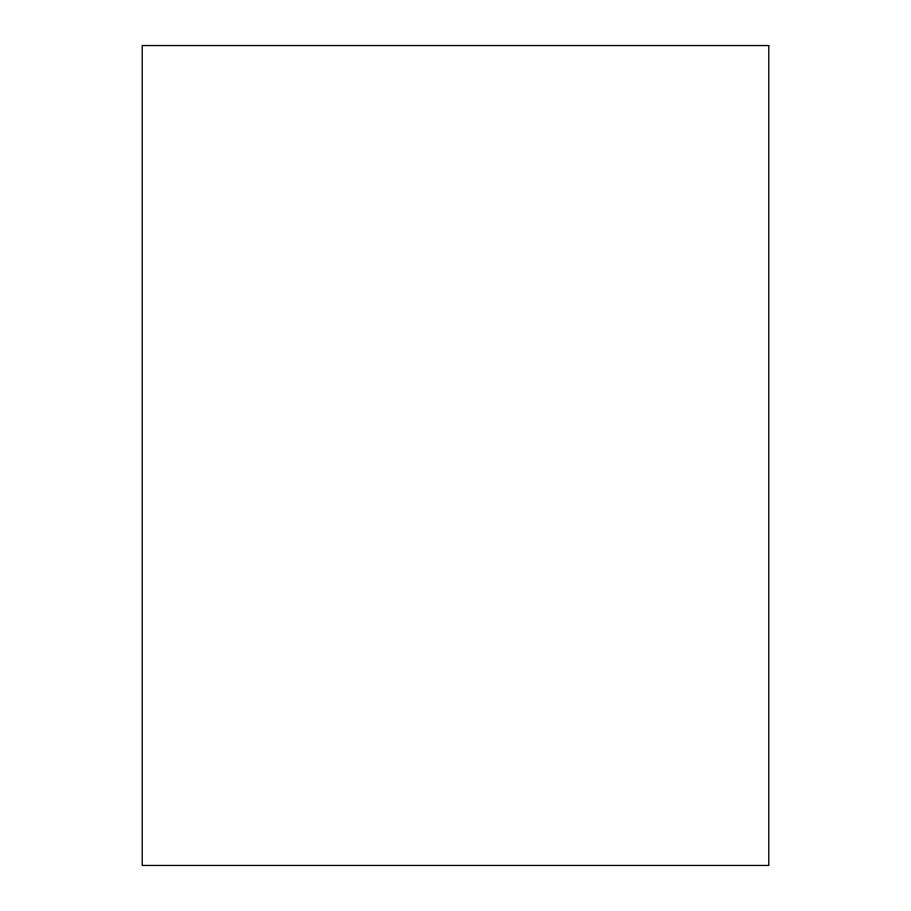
<?xml version="1.0" encoding="UTF-8"?>
<svg xmlns="http://www.w3.org/2000/svg" width="911" height="911" viewBox="0 0 911 911"><rect width="100%" height="100%" fill="white"/><g stroke="black" fill="none" stroke-linecap="round" stroke-linejoin="round"><path stroke-width="1.37" d="M768.793 45.55L142.207 45.55L142.207 865.45L768.793 865.45L768.793 45.55"/></g></svg>
